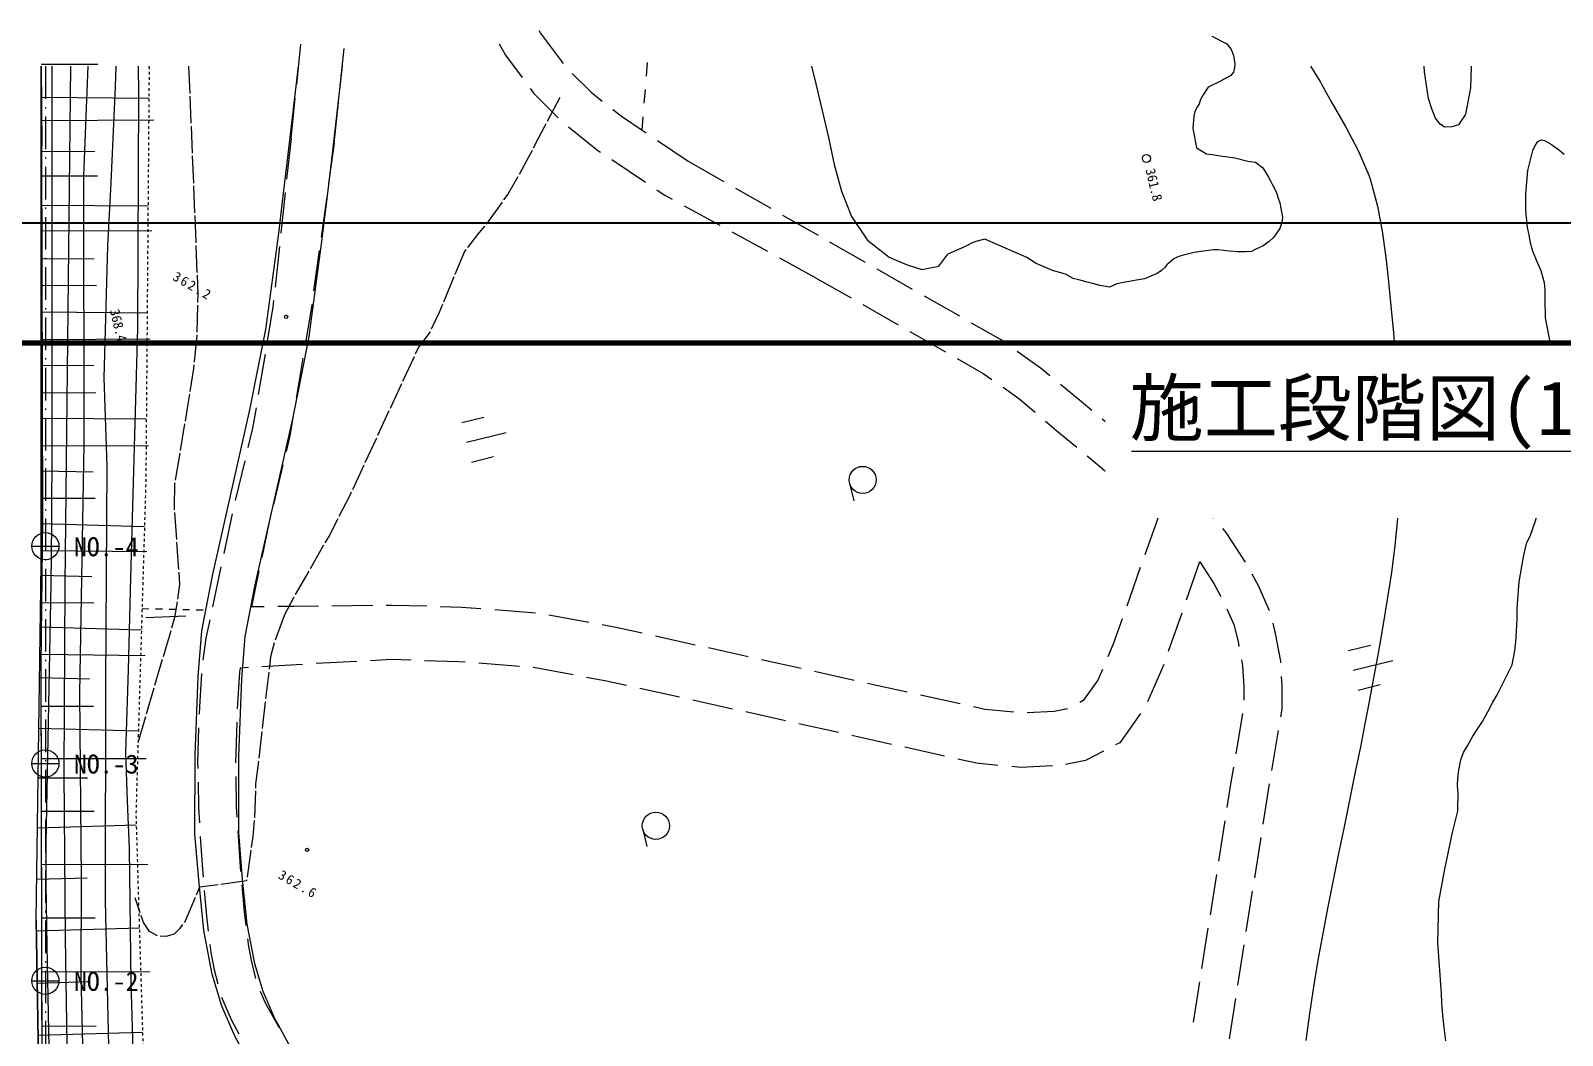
# Model space of a CAD drawing. Header units: millimetres. Extents: x -2078669 to -1085629, y -5987148 to 310365.
# Drawn here: x -1702908 to -1561906, y -5344212 to -5251730 of the extents above; entities that cross this region are included whole.
import ezdxf
from ezdxf.enums import TextEntityAlignment as Align

# ---------------------------------------------------------------- set-up
doc = ezdxf.new("R2010")
doc.units = ezdxf.units.MM
doc.header["$LTSCALE"] = 500
for name, pattern in [('561019', [1, 0.5, -0.5]), ('56201', [2.5, 1.25, -1.25]), ('57103', [5.5, 5, -0.5]), ('SXF_一点短鎖線', [9.25, 6, -1.5, 0.25, -1.5])]:
    doc.linetypes.add(name, pattern=pattern)
doc.layers.get('Defpoints').update_dxf_attribs({"color": 153})
for name, color, linetype, lineweight in [('D-BGD', 7, 'Continuous', 13), ('D-BMK', 2, 'SXF_一点短鎖線', 13), ('D-BMK-HTXT', 7, 'Continuous', 13), ('D-TTL', 2, 'Continuous', 140), ('D-TTL-LINE', 7, 'Continuous', 13), ('D-TTL-TXT', 7, 'Continuous', 13), ('◆ワイプアウト', 4, 'Continuous', 13), ('●予備設計_LP横断', 7, 'Continuous', 13)]:
    doc.layers.add(name, color=color, linetype=linetype, lineweight=lineweight)
doc.styles.add('MS ゴシック', font='MS Gothic.ttf')
doc.styles.add('ＭＳ ゴシック', font='MS Gothic.ttf')

# ---------------------------------------------------------------- blocks, each defined once
blk = doc.blocks.new('M7312')
at = {"layer": '●予備設計_LP横断', "linetype": 'Continuous', "lineweight": 20}
blk.add_circle((0, 0), 0.15, dxfattribs=at)
blk = doc.blocks.new('河川平面')
at = {"layer": 'D-BGD', "linetype": 'Continuous'}
for p, q in [((1632547, -2622198, 362762), (1632937, -2618469, 362756)), ((1636525, -2622609, 362762), (1636911, -2618878, 362756)), ((1609040, -2620326), (1614256, -2620302)), ((1664742, -2621413, 362676), (1664839, -2620167, 362687)), ((1609021, -2623364), (1618941, -2623442)), ((1632026, -2627171, 362770), (1632417, -2623442, 362764)), ((1636012, -2627582, 362770), (1636397, -2623852, 362764)), ((1664547, -2623906, 362653), (1664644, -2622659, 362664)), ((1609072, -2625488), (1619391, -2625434)), ((1664352, -2626398, 362630), (1664449, -2625151, 362641)), ((1632026, -2627171, 362770), (1631625, -2630898, 362885)), ((1636012, -2627582, 362770), (1635492, -2631294, 362884)), ((1665751, -2627335, 362709), (1668599, -2629243, 362870)), ((1609020, -2628323), (1613961, -2628363)), ((1661548, -2629105, 362591), (1664660, -2631189, 362767)), ((1668599, -2629243, 362870), (1671855, -2631103, 362880)), ((1609088, -2630596), (1614205, -2630584)), ((1631492, -2632140, 362924), (1631091, -2635867, 363039)), ((1665697, -2631884, 362826), (1666480, -2632408, 362870)), ((1667159, -2632779, 362872), (1666480, -2632408, 362870)), ((1672940, -2631723, 362883), (1676196, -2633584, 362893)), ((1609019, -2633283), (1618862, -2633361)), ((1635319, -2632531, 362922), (1634799, -2636244, 363036)), ((1671546, -2635177, 362885), (1668255, -2633378, 362875)), ((1677282, -2634204, 362896), (1680538, -2636064, 362906)), ((1609108, -2635659), (1619224, -2635638)), ((1675933, -2637574, 362897), (1672643, -2635776, 362888)), ((1630959, -2637109, 363077), (1630558, -2640836, 363193)), ((1634626, -2637481, 363074), (1634106, -2641193, 363187)), ((1609019, -2638205), (1613921, -2638244)), ((1680321, -2639972, 362910), (1677031, -2638174, 362900)), ((1685964, -2639160, 362788), (1689221, -2641018, 362694)), ((1609116, -2640681), (1614134, -2640659)), ((1680321, -2639972, 362910), (1683578, -2641829, 362813)), ((1690306, -2641638, 362662), (1693563, -2643495, 362568)), ((1609018, -2643126), (1618784, -2643203)), ((1684663, -2642448, 362781), (1687920, -2644305, 362684)), ((1689005, -2644925, 362651), (1692261, -2646782, 362554)), ((1609123, -2645645), (1619061, -2645613)), ((1609017, -2648009), (1613881, -2648048)), ((1629632, -2647014, 363289), (1629010, -2650712, 363322)), ((1633123, -2647364, 363287), (1632499, -2651061, 363319)), ((1609142, -2650569), (1614066, -2650551)), ((1609016, -2652892), (1618707, -2652969)), ((1647749, -2653295), (1649789, -2652800)), ((1706703, -2652972, 362376), (1709582, -2655375, 362431)), ((1648191, -2655116), (1651835, -2654231)), ((1609154, -2655444), (1618903, -2655419)), ((1648633, -2656939), (1650674, -2656443)), ((1705318, -2656377, 362393), (1708198, -2658777, 362448)), ((1609016, -2657737), (1613819, -2657827)), ((1627767, -2656832, 363308), (1626894, -2660480, 363257)), ((1631277, -2657187, 363313), (1630406, -2660834, 363262)), ((1683437, -2658881), (1683830, -2660500)), ((1609169, -2660274), (1613999, -2660259)), ((1626604, -2661695, 363240), (1625831, -2665365, 363262)), ((1711867, -2661946, 362460), (1710621, -2665482, 362484)), ((1609015, -2662582), (1618537, -2662866)), ((1608555, -2699081), (1609014, -2666342)), ((1609141, -2665079), (1618744, -2665167)), ((1715669, -2666127, 362690), (1714432, -2669666, 362633)), ((1609000, -2667342), (1613684, -2667482)), ((1625575, -2666588, 363270), (1624801, -2670257, 363292)), ((1629075, -2666940, 363269), (1628375, -2670264, 363290)), ((1710205, -2666662, 362492), (1708959, -2670198, 362517)), ((1609091, -2669860), (1613886, -2669906)), ((1629550, -2670255, 363311), (1628375, -2670264, 363290)), ((1639548, -2670148, 363336), (1635798, -2670193, 363348)), ((1654523, -2670850, 363282), (1650785, -2670545, 363297)), ((1618649, -2671264, 362327), (1622347, -2671092, 362925)), ((1659446, -2671707, 363223), (1655759, -2671028, 363270)), ((1714020, -2670847, 362614), (1712782, -2674386, 362557)), ((1608933, -2672102), (1618253, -2672379)), ((1669226, -2673783, 363040), (1665565, -2672969, 363117)), ((1609047, -2674633), (1618596, -2674736)), ((1674105, -2674868, 362937), (1670446, -2674054, 363014)), ((1729368, -2674281), (1731408, -2673786)), ((1609119, -2714860, 368280), (1609038, -2675632, 368370)), ((1628109, -2675860, 363306), (1627335, -2675906, 363310)), ((1638093, -2675295, 363312), (1634348, -2675497, 363290)), ((1653067, -2675747, 363286), (1649330, -2675447, 363302)), ((1678985, -2675954, 362835), (1675325, -2675139, 362912)), ((1683865, -2677039, 362733), (1680205, -2676225, 362809)), ((1712361, -2675562, 362539), (1710866, -2679001, 362496)), ((1729810, -2676103), (1733454, -2675217)), ((1608868, -2676762), (1613491, -2676900)), ((1688745, -2678124, 362630), (1685085, -2677310, 362707)), ((1730252, -2677926), (1732293, -2677430)), ((1667783, -2678588, 363050), (1664123, -2677774, 363126)), ((1672663, -2679672, 362948), (1669004, -2678859, 363025)), ((1693624, -2679209, 362528), (1689964, -2678395, 362605)), ((1609042, -2679417), (1613831, -2679413)), ((1677543, -2680757, 362846), (1673883, -2679943, 362923)), ((1719612, -2680100, 363216), (1718993, -2683797, 363298)), ((1608803, -2681422), (1617976, -2681696)), ((1682423, -2681841, 362745), (1678763, -2681028, 362821)), ((1722904, -2681637, 363242), (1722285, -2685334, 363321)), ((1687302, -2682925, 362643), (1683643, -2682112, 362719)), ((1692182, -2684009, 362541), (1688523, -2683196, 362618)), ((1609053, -2684233), (1618695, -2684216)), ((1608738, -2686010), (1613307, -2686009)), ((1608674, -2690597), (1617776, -2690321)), ((1609067, -2689086), (1613914, -2689081)), ((1717991, -2689965, 363311), (1717406, -2693668, 363257)), ((1664398, -2690718), (1664791, -2692337)), ((1721295, -2691504, 363297), (1720710, -2695208, 363243)), ((1609078, -2693983), (1618850, -2693959)), ((1608607, -2695345), (1613272, -2695203)), ((1717212, -2694903, 363239), (1716626, -2698606, 363186)), ((1720516, -2696443, 363225), (1719932, -2700146, 363171)), ((1608573, -2700092), (1618064, -2699804)), ((1609088, -2698902), (1614007, -2698892)), ((1716431, -2699841, 363168), (1715846, -2703546, 363114)), ((1719737, -2701380, 363154), (1719152, -2705085, 363100)), ((1609100, -2703857), (1619019, -2703838)), ((1608658, -2704899), (1613434, -2704754)), ((1715651, -2704780, 363096), (1715066, -2708484, 363042)), ((1718957, -2706319, 363082), (1718372, -2710023, 363028)), ((1608744, -2709707), (1618356, -2709415)), ((1609110, -2708857), (1614101, -2708843))]:
    blk.add_line(p, q, dxfattribs=at)
at = {"layer": 'D-BGD', "linetype": '56201'}
blk.add_line((1618311, -2670423), (1624185, -2670559), dxfattribs=at)
at = {"layer": 'D-BGD', "linetype": 'Continuous'}
for points, elevation in [([(1654860, -2617230), (1654976, -2617445), (1657065, -2620261)], 362520), ([(1716797, -2617742), (1718177, -2618433), (1718541, -2618893), (1718673, -2619187), (1718780, -2619534), (1718809, -2619688), (1718885, -2620091), (1718909, -2620329), (1718884, -2620633), (1718861, -2620776), (1718800, -2621038), (1718548, -2621356), (1717576, -2621872), (1716443, -2622419), (1715987, -2623130), (1715735, -2623566), (1715617, -2623970), (1715482, -2624211), (1715213, -2624664), (1715146, -2625115), (1715051, -2626229), (1715199, -2627021), (1715385, -2628006), (1716294, -2628557), (1717023, -2628669), (1717546, -2628751), (1718465, -2628876), (1718910, -2628952), (1720109, -2629234), (1720797, -2629347), (1721454, -2629813), (1721641, -2630104), (1721996, -2630703), (1722179, -2631044), (1722344, -2631373), (1722530, -2631692), (1722737, -2632167), (1722906, -2632656), (1723049, -2633080), (1723154, -2633568), (1723219, -2633910), (1723304, -2634400), (1723279, -2634745), (1723184, -2635089), (1723042, -2635443), (1722772, -2635848), (1722488, -2636255), (1722068, -2636646), (1721518, -2637042), (1720722, -2637421), (1720441, -2637551), (1719896, -2637577), (1719161, -2637576), (1718386, -2637521), (1717332, -2637414), (1716971, -2637413), (1715764, -2637565), (1715163, -2637656), (1714047, -2637923), (1713660, -2638044), (1713295, -2638245), (1713083, -2638409), (1712647, -2638783), (1712459, -2639034), (1712149, -2639308), (1711757, -2639583), (1710581, -2640089), (1709847, -2640206), (1709170, -2640335), (1708623, -2640416), (1708037, -2640548), (1707379, -2640852), (1706473, -2640683), (1705932, -2640542), (1705306, -2640390), (1704551, -2640177), (1704038, -2640031), (1703327, -2639652), (1702116, -2639303), (1700621, -2638662), (1699749, -2638125), (1695895, -2636429), (1695068, -2636647), (1694667, -2636799), (1694326, -2636981), (1694037, -2637141), (1692497, -2637813)], 362000), ([(1651200, -2618454), (1651766, -2619498), (1653296, -2621554)], 362520), ([(1657915, -2621173), (1659658, -2622904), (1660672, -2623707)], 362520), ([(1679931, -2620514), (1680333, -2622112), (1680916, -2624570), (1681493, -2627058), (1682038, -2629540), (1682714, -2632016), (1683633, -2634332), (1684992, -2636382), (1685109, -2636519), (1687080, -2638067), (1688731, -2638785), (1690100, -2639214), (1691672, -2638907), (1692497, -2637813)], 362000), ([(1725863, -2620514), (1726805, -2621973), (1726869, -2622102), (1727837, -2623869), (1729085, -2626052), (1730260, -2628261), (1731248, -2630536), (1731406, -2630984), (1732055, -2633387), (1732502, -2635859), (1732827, -2638364), (1733025, -2640047), (1733283, -2642548), (1733518, -2645048), (1733709, -2647545), (1733878, -2650041), (1734010, -2652540), (1734098, -2655035), (1734110, -2657522), (1734042, -2660009), (1733895, -2662151), (1733635, -2664631), (1733316, -2667112), (1732943, -2669586), (1732535, -2672062), (1732110, -2674527), (1731657, -2677001), (1731187, -2679464), (1730949, -2680700), (1730462, -2683154), (1729960, -2685611), (1729464, -2688059), (1728963, -2690516), (1728467, -2692965), (1727966, -2695422), (1727483, -2697867), (1727013, -2700330), (1726562, -2702781), (1726150, -2705243), (1725769, -2707712), (1725455, -2710184)], 362000), ([(1654042, -2622557), (1654375, -2623005), (1656634, -2625260)], 362520), ([(1703520, -2679647), (1703495, -2679660), (1702280, -2679908), (1699801, -2680026)], 362460), ([(1706829, -2683559), (1705176, -2684421), (1703328, -2684795)], 362460)]:
    blk.add_lwpolyline(points, dxfattribs=dict(at, elevation=elevation))
at = {"layer": 'D-BGD', "linetype": 'Continuous', "flags": 128}
for points in [[(1614196, -2802555), (1611544, -2797523), (1610785, -2796134), (1609990, -2794678), (1609448, -2793437), (1609275, -2792488), (1609120, -2789483), (1609265, -2770458), (1609158, -2754356), (1608991, -2733247), (1608817, -2713807), (1608555, -2699081), (1609014, -2666342), (1609021, -2620514)], [(1609021, -2620514), (1609014, -2666342)], [(1648369, -2729602), (1640710, -2723847), (1634729, -2719505), (1631309, -2716546), (1628807, -2713365), (1626888, -2709836), (1625672, -2707023), (1624776, -2704068), (1624009, -2700061), (1623561, -2695700), (1623183, -2691188), (1623197, -2683914), (1623477, -2676693), (1623813, -2672469), (1624796, -2667409), (1628250, -2652121), (1629016, -2648256), (1629716, -2644727), (1630896, -2635890), (1631250, -2632963), (1631771, -2628636), (1632704, -2620514)], [(1636730, -2620514), (1635743, -2629104), (1635219, -2633453), (1634864, -2636395), (1633664, -2645381), (1632948, -2648993), (1632163, -2652951), (1628711, -2668230), (1627783, -2673012), (1627471, -2676930), (1627197, -2683996), (1627183, -2691025), (1627543, -2695329), (1627971, -2699480), (1628665, -2703109), (1629434, -2705645), (1630488, -2708083), (1632161, -2711158), (1634216, -2713773), (1637218, -2716368), (1643087, -2720630), (1650772, -2726405), (1648369, -2729602)], [(1608555, -2699081), (1608817, -2713807), (1608991, -2733247), (1609158, -2754356), (1609265, -2770458), (1609120, -2789483)]]:
    blk.add_lwpolyline(points, dxfattribs=at)
at = {"layer": 'D-BGD', "linetype": 'Continuous', "extrusion": (0.712029, 0.008721, 0.702096), "elevation": 1381418}
blk.add_lwpolyline([(-2640024, -844819), (-2647369, -844745)], dxfattribs=at)
at = {"layer": 'D-BGD', "linetype": 'Continuous', "flags": 128}
for points, elevation in [([(1610013, -2620514), (1610004, -2655012), (1609981, -2662598), (1609913, -2668183), (1609452, -2691949), (1609445, -2695730), (1609534, -2701509), (1610811, -2765298), (1610885, -2769571), (1610897, -2771846), (1610716, -2783859), (1610693, -2787913), (1610772, -2789970), (1610879, -2790832), (1611484, -2792973), (1612825, -2795553), (1614449, -2798377), (1615902, -2801242), (1616987, -2804270)], 367000), ([(1611715, -2620514), (1611197, -2668195), (1611105, -2685482), (1611228, -2700780), (1611946, -2745632), (1612011, -2749082), (1612060, -2750532), (1612325, -2753298), (1612593, -2757485), (1612783, -2763612), (1612864, -2771282), (1612734, -2784705), (1612727, -2788483), (1612845, -2790265), (1613065, -2791226), (1613931, -2793393), (1615912, -2797217), (1616301, -2797929), (1618572, -2802762)], 366000), ([(1621190, -2802460), (1619945, -2799860), (1615503, -2792088), (1615083, -2791125), (1614669, -2789480), (1614591, -2787428), (1614424, -2780447), (1614954, -2770848), (1614660, -2757775), (1613687, -2747587), (1613373, -2737098), (1613203, -2724566), (1612724, -2704239), (1612726, -2695354), (1612599, -2678222), (1612988, -2655305), (1612966, -2630582), (1613359, -2620514)], 365000), ([(1623725, -2802293), (1620285, -2795694), (1618029, -2791812), (1617489, -2790721), (1616969, -2789309), (1616837, -2787094), (1617312, -2780196), (1617397, -2774676), (1617446, -2771179), (1617614, -2759007), (1617664, -2755279), (1617387, -2752525), (1616960, -2744706), (1616414, -2735865), (1615549, -2723449), (1615307, -2713395), (1614941, -2697350), (1614969, -2677393), (1615114, -2657274), (1614817, -2649187), (1615162, -2637051), (1615483, -2631247), (1615858, -2622408), (1615920, -2620514)], 364000), ([(1617958, -2620514), (1617980, -2623087), (1617905, -2644611), (1617264, -2667601), (1617049, -2676063), (1616798, -2683669), (1616949, -2688150), (1617118, -2692517), (1617295, -2704845), (1617707, -2719180)], 363000)]:
    blk.add_lwpolyline(points, dxfattribs=dict(at, elevation=elevation))
at = {"layer": 'D-BGD', "linetype": '561019', "flags": 128}
for points in [[(1618950, -2620514), (1618959, -2621129), (1618665, -2658302), (1618663, -2658627), (1618571, -2661701), (1617747, -2689368), (1618403, -2710987), (1619104, -2730441), (1619135, -2731637), (1619943, -2763133), (1618853, -2786511), (1619008, -2789521), (1619927, -2791602), (1625688, -2802391), (1625125, -2825293), (1624564, -2827572), (1623496, -2829911), (1618630, -2838640), (1618342, -2840170), (1618771, -2861642), (1618913, -2870692)], [(1618950, -2620514), (1618959, -2621129), (1618665, -2658302), (1618663, -2658627), (1618571, -2661701), (1617747, -2689368), (1618356, -2709415)]]:
    blk.add_lwpolyline(points, dxfattribs=at)
at = {"layer": 'D-BGD', "linetype": '57103', "elevation": 362500, "flags": 128}
for points in [[(1622593, -2620514), (1622750, -2624022), (1623446, -2641466), (1623344, -2645264), (1623051, -2648319), (1622538, -2651619), (1621312, -2658931), (1621256, -2661088), (1621773, -2668212), (1621310, -2671255), (1617849, -2683071)], [(1656762, -2623387), (1655337, -2626103), (1654755, -2627217), (1653718, -2629202), (1652995, -2630506), (1651971, -2632276), (1650166, -2634813), (1649180, -2635999), (1647996, -2637562), (1645661, -2643175), (1644845, -2644924), (1643758, -2646363), (1637432, -2660026), (1635534, -2663717), (1632352, -2669242), (1631438, -2670992)], [(1631438, -2670992), (1630465, -2673583), (1630146, -2674866), (1628772, -2686571), (1628658, -2689730), (1628512, -2691411), (1627943, -2695488), (1623613, -2696077), (1622269, -2699201), (1621764, -2699901), (1621267, -2700389), (1620488, -2700616), (1619769, -2700561), (1619014, -2700140), (1618444, -2699316), (1617676, -2697057)]]:
    blk.add_lwpolyline(points, dxfattribs=at)
at = {"layer": 'D-BGD', "linetype": 'Continuous', "extrusion": (-0.321989, -0.404692, 0.85589), "elevation": 837350}
blk.add_lwpolyline([(2934329, -684820), (2935445, -684818), (2937633, -684608), (2938067, -684567)], dxfattribs=at)
at = {"layer": 'D-BGD', "linetype": 'Continuous', "extrusion": (-0.319959, -0.403068, 0.857416), "elevation": 838976}
blk.add_lwpolyline([(2930981, -693382), (2934458, -693382), (2934730, -693357)], dxfattribs=at)
at = {"layer": 'D-BGD', "linetype": 'Continuous', "extrusion": (-0.023368, 0.000230586, 0.999727), "elevation": 330052}
blk.add_lwpolyline([(2659625, 1643522), (2646067, 1643522), (2611853, 1643094)], dxfattribs=at)
at = {"layer": 'D-BGD', "linetype": 'Continuous', "extrusion": (0.494072, 0.859535, 0.130736), "elevation": -1388033}
blk.add_lwpolyline([(-2771918, 549089), (-2772048, 549089), (-2775667, 548997)], dxfattribs=at)
at = {"layer": 'D-BGD', "linetype": 'Continuous', "extrusion": (-0.336343, 0.06508, 0.939488), "elevation": -379076}
blk.add_lwpolyline([(2284237, 2099847), (2284856, 2099903), (2287984, 2099984)], dxfattribs=at)
at = {"layer": 'D-BGD', "linetype": 'Continuous', "extrusion": (-0.608951, 0.109912, 0.785556), "elevation": -1000086}
blk.add_lwpolyline([(2310186, 1856604), (2310995, 1856644), (2313934, 1856686)], dxfattribs=at)
at = {"layer": 'D-BGD', "linetype": 'Continuous', "extrusion": (0.081659, 0.092549, 0.992354), "elevation": 253439}
blk.add_lwpolyline([(-3020105, 899630), (-3023479, 898925), (-3023781, 898893)], dxfattribs=at)
at = {"layer": 'D-BGD', "linetype": 'Continuous', "extrusion": (0.089369, 0.104788, 0.990471), "elevation": 232983}
blk.add_lwpolyline([(-3006331, 956698), (-3009057, 956175), (-3010027, 956088)], dxfattribs=at)
at = {"layer": 'D-BGD', "linetype": 'Continuous', "extrusion": (-0.001079, -0.02159, 0.999766), "elevation": 417657}
blk.add_lwpolyline([(1828862, -2550216), (1831186, -2551696), (1831977, -2552297)], dxfattribs=at)
at = {"layer": 'D-BGD', "linetype": 'Continuous', "extrusion": (0.005543, -0.013738, 0.99989), "elevation": 408199}
blk.add_lwpolyline([(1695536, -2644704), (1696975, -2645725), (1698493, -2647005)], dxfattribs=at)
at = {"layer": 'D-BGD', "linetype": 'Continuous', "extrusion": (-0.634781, -0.757028, 0.154798), "elevation": 981085}
blk.add_lwpolyline([(3007389, 213070), (3009889, 213038), (3011138, 213056)], dxfattribs=at)
at = {"layer": 'D-BGD', "linetype": 'Continuous', "extrusion": (-0.305617, 0.059971, 0.950264), "elevation": -311569}
blk.add_lwpolyline([(2288676, 2117240), (2290569, 2117295), (2292423, 2117215)], dxfattribs=at)
at = {"layer": 'D-BGD', "linetype": 'Continuous', "extrusion": (-0.309946, 0.060907, 0.948801), "elevation": -322737}
blk.add_lwpolyline([(2287781, 2119657), (2290031, 2119720), (2291528, 2119657)], dxfattribs=at)
at = {"layer": 'D-BGD', "linetype": 'Continuous', "extrusion": (-0.630746, -0.752049, 0.191264), "elevation": 991416}
blk.add_lwpolyline([(3008618, 175984), (3009995, 175966), (3012367, 176002)], dxfattribs=at)
at = {"layer": 'D-BGD', "linetype": 'Continuous', "extrusion": (-0.381381, -0.437935, 0.814101), "elevation": 805936}
blk.add_lwpolyline([(3034360, -505688), (3037136, -505617), (3038108, -505639)], dxfattribs=at)
at = {"layer": 'D-BGD', "linetype": 'Continuous', "extrusion": (-0.379054, -0.436057, 0.816194), "elevation": 807708}
blk.add_lwpolyline([(3034752, -513657), (3036334, -513617), (3038350, -513669)], dxfattribs=at)
at = {"layer": 'D-BGD', "linetype": 'Continuous', "extrusion": (0.37085, 0.393298, 0.841301), "elevation": -105260}
blk.add_lwpolyline([(-3071764, 834336), (-3073940, 834281), (-3075499, 834482)], dxfattribs=at)
at = {"layer": 'D-BGD', "linetype": 'Continuous', "extrusion": (-0.555169, 0.122055, 0.822733), "elevation": -931053}
blk.add_lwpolyline([(2249930, 1986627), (2250336, 1986618), (2253680, 1986655)], dxfattribs=at)
at = {"layer": 'D-BGD', "linetype": 'Continuous', "extrusion": (-0.226375, -0.104374, 0.968432), "elevation": 240272}
blk.add_lwpolyline([(3137610, 521261), (3138077, 521397), (3141303, 521887)], dxfattribs=at)
at = {"layer": 'D-BGD', "linetype": 'Continuous', "extrusion": (-0.194659, -0.077897, 0.977773), "elevation": 228340}
blk.add_lwpolyline([(3112708, 664986), (3115041, 665463), (3116400, 665625)], dxfattribs=at)
at = {"layer": 'D-BGD', "linetype": 'Continuous', "extrusion": (-0.763269, -0.400087, 0.507298), "elevation": -62001}
blk.add_lwpolyline([(3161117, 457506), (3162390, 457538), (3164846, 457223)], dxfattribs=at)
at = {"layer": 'D-BGD', "linetype": 'Continuous', "extrusion": (-0.010942, 0.973623, 0.2279), "elevation": -2534853}
blk.add_lwpolyline([(-1604439, 966480), (-1602227, 966487), (-1600689, 966459)], dxfattribs=at)
at = {"layer": 'D-BGD', "linetype": 'Continuous', "extrusion": (0.003814, 0.02883, 0.999577), "elevation": 292457}
blk.add_lwpolyline([(-1980537, 2441007), (-1977287, 2441351), (-1976810, 2441420)], dxfattribs=at)
at = {"layer": 'D-BGD', "linetype": 'Continuous', "extrusion": (0.002649, -0.015629, 0.999874), "elevation": 409362}
blk.add_lwpolyline([(1180047, -2902438), (1178314, -2901996), (1176391, -2901618)], dxfattribs=at)
at = {"layer": 'D-BGD', "linetype": 'Continuous', "extrusion": (0.140594, -0.023657, 0.989785), "elevation": 651189}
blk.add_lwpolyline([(-2364880, -1972621), (-2366578, -1972551), (-2368628, -1972600)], dxfattribs=at)
at = {"layer": 'D-BGD', "linetype": 'Continuous', "extrusion": (-0.025755, -0.208347, 0.977716), "elevation": 869033}
blk.add_lwpolyline([(1979666, -2317528), (1977343, -2317299), (1975930, -2317213)], dxfattribs=at)
at = {"layer": 'D-BGD', "linetype": 'Continuous', "extrusion": (-0.262269, 0.098875, 0.959916), "elevation": -364238}
blk.add_lwpolyline([(1896930, 2540823), (1899307, 2540877), (1900679, 2540809)], dxfattribs=at)
at = {"layer": 'D-BGD', "linetype": 'Continuous', "extrusion": (-0.136555, -0.00618, 0.990613), "elevation": 154216}
blk.add_lwpolyline([(2746743, 1540230), (2747100, 1540156), (2750461, 1539791), (2750466, 1539790)], dxfattribs=at)
at = {"layer": 'D-BGD', "linetype": 'Continuous', "extrusion": (-0.051604, 0.902819, 0.426913), "elevation": -2344735}
blk.add_lwpolyline([(-1477755, 1508671), (-1477186, 1508668), (-1474005, 1508688)], dxfattribs=at)
at = {"layer": 'D-BGD', "linetype": 'Continuous', "extrusion": (0.0001516, -0.109423, 0.993995), "elevation": 654119}
blk.add_lwpolyline([(1639379, -2621617), (1637537, -2621562), (1635633, -2621662)], dxfattribs=at)
at = {"layer": 'D-BGD', "linetype": 'Continuous', "extrusion": (0.002181, -0.035388, 0.999371), "elevation": 461348}
blk.add_lwpolyline([(1480359, -2757055), (1479768, -2756970), (1476628, -2756688)], dxfattribs=at)
at = {"layer": 'D-BGD', "linetype": 'Continuous', "extrusion": (-0.011323, -0.132784, 0.99108), "elevation": 696618}
blk.add_lwpolyline([(1879415, -2455041), (1875716, -2454673), (1875683, -2454673)], dxfattribs=at)
at = {"layer": 'D-BGD', "linetype": 'Continuous', "extrusion": (0.005211, -0.018837, 0.999809), "elevation": 421739}
blk.add_lwpolyline([(931446, -3026538), (930768, -3027380), (928977, -3028840), (928627, -3028915)], dxfattribs=at)
at = {"layer": 'D-BGD', "linetype": 'Continuous', "extrusion": (0.063903, -0.017964, 0.997794), "elevation": 514335}
blk.add_lwpolyline([(-2137103, -2258327), (-2140103, -2258975), (-2140762, -2259140)], dxfattribs=at)
at = {"layer": 'D-BGD', "linetype": 'Continuous', "extrusion": (-0.022176, -0.191466, 0.981249), "elevation": 832118}
blk.add_lwpolyline([(1959910, -2352124), (1958041, -2351927), (1956174, -2351797)], dxfattribs=at)
at = {"layer": 'D-BGD', "linetype": 'Continuous', "extrusion": (-0.005394, -0.116637, 0.99316), "elevation": 663407}
blk.add_lwpolyline([(1820544, -2538552), (1817888, -2538415), (1816815, -2538227)], dxfattribs=at)
at = {"layer": 'D-BGD', "linetype": 'Continuous', "extrusion": (0.007622, -0.01463, 0.999864), "elevation": 414681}
blk.add_lwpolyline([(1707425, -2674294), (1705510, -2677000), (1705125, -2677201)], dxfattribs=at)
at = {"layer": 'D-BGD', "linetype": 'Continuous', "extrusion": (-0.023695, -0.014943, 0.999608), "elevation": 364676}
blk.add_lwpolyline([(3134087, -46882), (3136746, -48667), (3137214, -48953)], dxfattribs=at)
at = {"layer": 'D-BGD', "linetype": 'Continuous', "extrusion": (-0.386, -0.003872, 0.922491), "elevation": -282578}
blk.add_lwpolyline([(2697078, 1616257), (2700805, 1616101), (2700825, 1616101)], dxfattribs=at)
at = {"layer": 'D-BGD', "linetype": 'Continuous', "extrusion": (-0.007662, -0.1282, 0.991719), "elevation": 690663}
blk.add_lwpolyline([(1854253, -2510921), (1852263, -2510843), (1850527, -2510562)], dxfattribs=at)
at = {"layer": 'D-BGD', "linetype": 'Continuous', "extrusion": (0.051068, -0.014314, 0.998593), "elevation": 484170}
blk.add_lwpolyline([(-2147127, -2268980), (-2149745, -2269753), (-2150707, -2270092)], dxfattribs=at)
at = {"layer": 'D-BGD', "linetype": 'Continuous', "extrusion": (0.001574, -0.03209, 0.999484), "elevation": 451110}
blk.add_lwpolyline([(1568533, -2751997), (1565632, -2751997), (1564792, -2751872)], dxfattribs=at)
at = {"layer": 'D-BGD', "linetype": 'Continuous', "extrusion": (0.955321, -0.154345, 0.252069), "elevation": 2147996}
blk.add_lwpolyline([(-2376520, -184061), (-2378093, -184025), (-2380269, -184057)], dxfattribs=at)
at = {"layer": 'D-BGD', "linetype": 'Continuous', "extrusion": (0.054378, -0.013649, 0.998427), "elevation": 487521}
blk.add_lwpolyline([(-2210330, -2204772), (-2212605, -2205378), (-2213933, -2205806)], dxfattribs=at)
at = {"layer": 'D-BGD', "linetype": 'Continuous', "extrusion": (0.953803, -0.154196, 0.257843), "elevation": 2150470}
blk.add_lwpolyline([(-2377302, -197824), (-2377893, -197812), (-2381051, -197859)], dxfattribs=at)
at = {"layer": 'D-BGD', "linetype": 'Continuous', "extrusion": (-0.098567, -0.023531, 0.994852), "elevation": 264487}
blk.add_lwpolyline([(2994856, 986207), (2997445, 985763), (2998555, 985595)], dxfattribs=at)
at = {"layer": 'D-BGD', "linetype": 'Continuous', "extrusion": (-0.123548, -0.025437, 0.992013), "elevation": 227590}
blk.add_lwpolyline([(2963730, 1088463), (2966575, 1088067), (2967446, 1087963)], dxfattribs=at)
at = {"layer": 'D-BGD', "linetype": 'Continuous', "extrusion": (0.868038, 0.067518, 0.491885), "elevation": 1409261}
blk.add_lwpolyline([(-2813963, -379261), (-2816477, -379304), (-2817707, -379424)], dxfattribs=at)
at = {"layer": 'D-BGD', "linetype": 'Continuous', "extrusion": (0.846499, 0.064697, 0.528444), "elevation": 1392113}
blk.add_lwpolyline([(-2812305, -438968), (-2814682, -439009), (-2816049, -439139)], dxfattribs=at)
at = {"layer": 'D-BGD', "linetype": 'Continuous', "extrusion": (-0.560903, -0.252732, 0.788362), "elevation": 56225}
blk.add_lwpolyline([(3136067, 518133), (3137239, 518105), (3139804, 518364)], dxfattribs=at)
at = {"layer": 'D-BGD', "linetype": 'Continuous', "extrusion": (-0.522307, -0.234465, 0.819891), "elevation": 83131}
blk.add_lwpolyline([(3134586, 515159), (3136829, 515112), (3138328, 515260)], dxfattribs=at)
at = {"layer": 'D-BGD', "linetype": 'Continuous'}
for points in [[(1615473, -2813810, 368400), (1615503, -2805510, 368350), (1615442, -2805095, 368370), (1615373, -2804813, 368380), (1615226, -2804347, 368420), (1610224, -2794667, 368260), (1609794, -2793590, 368280), (1609534, -2792437, 368300), (1609236, -2777605, 368510), (1609158, -2758979, 368490), (1609245, -2738601, 368470), (1609119, -2714860, 368280), (1609038, -2675632, 368370), (1609172, -2662075, 368370), (1609082, -2627858, 368360), (1609044, -2620514, 368307)], [(1740666, -2620514, 360210), (1740667, -2620552, 360210), (1740617, -2622484, 360210), (1740143, -2624934, 360220), (1740123, -2624969, 360220), (1739500, -2625913, 360220), (1738889, -2626093, 360220), (1738198, -2626111, 360220), (1737797, -2625846, 360220), (1737386, -2625275, 360220), (1737067, -2624527, 360210), (1736734, -2623481, 360210), (1736370, -2621023, 360210), (1736337, -2620514, 360210)], [(1743072, -2678372, 360130), (1744425, -2675597, 359980), (1744670, -2674308, 359930), (1744771, -2673489, 359930), (1744827, -2672529, 359930), (1744886, -2671364, 359930), (1744901, -2670415, 359930), (1744975, -2669604, 359930), (1745092, -2667976, 359940), (1745481, -2665673, 359970), (1745754, -2664435, 359980), (1746126, -2663668, 359980), (1746580, -2662337, 360010), (1746909, -2661142, 360020), (1747257, -2659554, 360020), (1747341, -2658945, 360020), (1747349, -2658269, 360020), (1747270, -2657705, 360030), (1747248, -2657242, 360040), (1747239, -2656534, 360040), (1747348, -2655985, 360040), (1747501, -2655577, 360040), (1747592, -2655098, 360040), (1747956, -2653301, 360040), (1748134, -2652711, 360040), (1748228, -2651704, 360050), (1748247, -2651069, 360050), (1748306, -2650445, 360050), (1748235, -2647659, 360090), (1747871, -2645582, 360090), (1747682, -2644608, 360100), (1747494, -2643670, 360120), (1747479, -2642011, 360110), (1747471, -2641061, 360110), (1747403, -2640457, 360110), (1747096, -2639346, 360150), (1746737, -2638505, 360150), (1746328, -2637532, 360150), (1746216, -2637145, 360150), (1746104, -2636596, 360150), (1745991, -2636012, 360150), (1745860, -2635336, 360150), (1745799, -2634679, 360150), (1745725, -2634186, 360150), (1745705, -2633598, 360150), (1745688, -2632285, 360150), (1745887, -2630092, 360180), (1746356, -2628252, 360300), (1746522, -2627863, 360300), (1746799, -2627422, 360300), (1747121, -2627284, 360300), (1747425, -2627355, 360280), (1748055, -2627705, 360280), (1748717, -2628178, 360280), (1749217, -2628593, 360280)], [(1718173, -2670437, 362762), (1718824, -2671896, 362550), (1719208, -2673455, 363040), (1719292, -2673907, 363032)], [(1722399, -2671781, 362806), (1722633, -2672714, 363040), (1723108, -2675259, 363000), (1723118, -2675428, 363017)], [(1719518, -2675137, 363010), (1719620, -2675688, 363000), (1719733, -2677598, 363230), (1719732, -2678860, 363209)], [(1723189, -2676670, 363145), (1723237, -2677502, 363230), (1723232, -2679678, 363200), (1723110, -2680403, 363216)], [(1739448, -2686001, 360050), (1739516, -2685301, 360070), (1739705, -2684349, 360070), (1739955, -2683674, 360090), (1740313, -2683072, 360110), (1740826, -2682179, 360110), (1741226, -2681544, 360120), (1741703, -2680814, 360150), (1742224, -2679868, 360160), (1742647, -2679051, 360160), (1743072, -2678372, 360130)], [(1738319, -2710220, 360110), (1738170, -2708992, 360100), (1738058, -2707844, 360100), (1737975, -2706723, 360090), (1737922, -2705874, 360090), (1737607, -2701183, 360070), (1737693, -2697403, 360020), (1738229, -2694423, 359990), (1738932, -2691033, 359980), (1739427, -2689068, 360040), (1739444, -2688317, 360040), (1739473, -2687964, 360040), (1739454, -2687435, 360050), (1739415, -2686720, 360050), (1739448, -2686001, 360050)], [(1624566, -2701346, 362739), (1624659, -2702074, 362680), (1624960, -2703677, 363020), (1625287, -2704983, 363065)], [(1628028, -2700834, 362740), (1628117, -2701535, 362680), (1628376, -2702930, 363020), (1628761, -2704463, 363084)]]:
    blk.add_polyline3d(points, dxfattribs=at)
for centre, radius in [((1710773, -2628999, 361837), 375), ((1684651, -2658586), 1250), ((1665612, -2690423), 1250)]:
    blk.add_circle(centre, radius, dxfattribs=at)
at = {"layer": 'D-BGD', "linetype": 'Continuous', "lineweight": 20, "xscale": 1000, "yscale": 1000, "zscale": 1000, "rotation": 330.1091246385173}
for p in [(1631578, -2643579, 362154), (1633503, -2692636, 362597)]:
    blk.add_blockref('M7312', p, dxfattribs=at)
at = {"layer": 'D-BGD', "linetype": 'Continuous', "style": 'MS ゴシック'}
for s, p in [('361.8', (1710670, -2630030, 361837)), ('368.4', (1615335, -2642972))]:
    blk.add_text(s, height=900, rotation=283.66942, dxfattribs=at).set_placement(p)
at = {"layer": 'D-BGD', "linetype": 'Continuous', "char_height": 900, "attachment_point": 7, "rotation": 330.10912, "line_spacing_factor": 0.722892, "style": 'MS ゴシック'}
for s, insert in [('\\T1.284;362.2', (1621053, -2640147)), ('\\T1.287;362.6', (1630757, -2695221))]:
    blk.add_mtext(s, dxfattribs=dict(at, insert=insert))

msp = doc.modelspace()

# ---------------------------------------------------------------- linework, layer by layer
at = {"layer": 'D-BMK', "linetype": 'SXF_一点短鎖線', "flags": 128}
msp.add_lwpolyline([(-1701552.5, -5255013.4), (-1701552.5, -5505191.7)], dxfattribs=at)
msp.add_lwpolyline([(-1701552.5, -5255013.4), (-1701552.5, -5505191.7)], dxfattribs=at)
at = {"layer": 'D-BMK-HTXT', "color": 7, "linetype": 'Continuous', "lineweight": 13}
for p, q in [((-1702802.5, -5299186.7, 329093), (-1700302.5, -5299186.7, -329093)), ((-1702802.5, -5319186.7, 329093), (-1700302.5, -5319186.7, -329093)), ((-1702802.5, -5339186.7, 329093), (-1700302.5, -5339186.7, -329093))]:
    msp.add_line(p, q, dxfattribs=at)
for centre in [(-1701552.5, -5299186.7, 0), (-1701552.5, -5319186.7, 0), (-1701552.5, -5339186.7, 0)]:
    msp.add_circle(centre, 1250, dxfattribs=at)
at = {"layer": 'Defpoints', "color": 1}
msp.add_lwpolyline([(-1788137.6, -5566452.3), (-1367637.6, -5566452.3), (-1367637.6, -5269452.3), (-1788137.6, -5269452.3)], close=True, dxfattribs=at)

# ---------------------------------------------------------------- block references
at = {"layer": 'D-BGD'}
msp.add_blockref('河川平面', (-3310965.8, -2634499.8), dxfattribs=at)

# ---------------------------------------------------------------- texts
at = {"layer": 'D-BMK-HTXT', "color": 7, "style": 'ＭＳ ゴシック'}
for s, p in [('NO.-4', (-1698925.8, -5300113.5)), ('NO.-3', (-1698925.8, -5320113.5)), ('NO.-2', (-1698925.8, -5340113.5))]:
    msp.add_text(s, height=1750, rotation=360, dxfattribs=at).set_placement(p)

# ---------------------------------------------------------------- next in the draw order: wipeouts: each hides what was drawn before it
msp.add_wipeout([(-1603988.4, -5280452.3), (-1533369.6, -5280452.3), (-1533369.6, -5296589.1), (-1603988.4, -5296589.1)]).dxf.layer = '◆ワイプアウト'

# ---------------------------------------------------------------- next in the draw order: linework, layer by layer
at = {"layer": 'D-TTL'}
msp.add_line((-1777887.6, -5280452.3), (-1377887.6, -5280452.3), dxfattribs=at)
at = {"layer": 'D-TTL-LINE'}
msp.add_line((-1601554.3, -5290452.3), (-1553887.6, -5290452.3), dxfattribs=at)

# ---------------------------------------------------------------- next in the draw order: texts
at = {"layer": 'D-TTL-TXT', "style": 'MS ゴシック'}
msp.add_text('施工段階図(15)', height=5000, dxfattribs=at).set_placement((-1577887.6, -5290452.3), align=Align.BOTTOM_CENTER)

doc.saveas('drawing.dxf')
